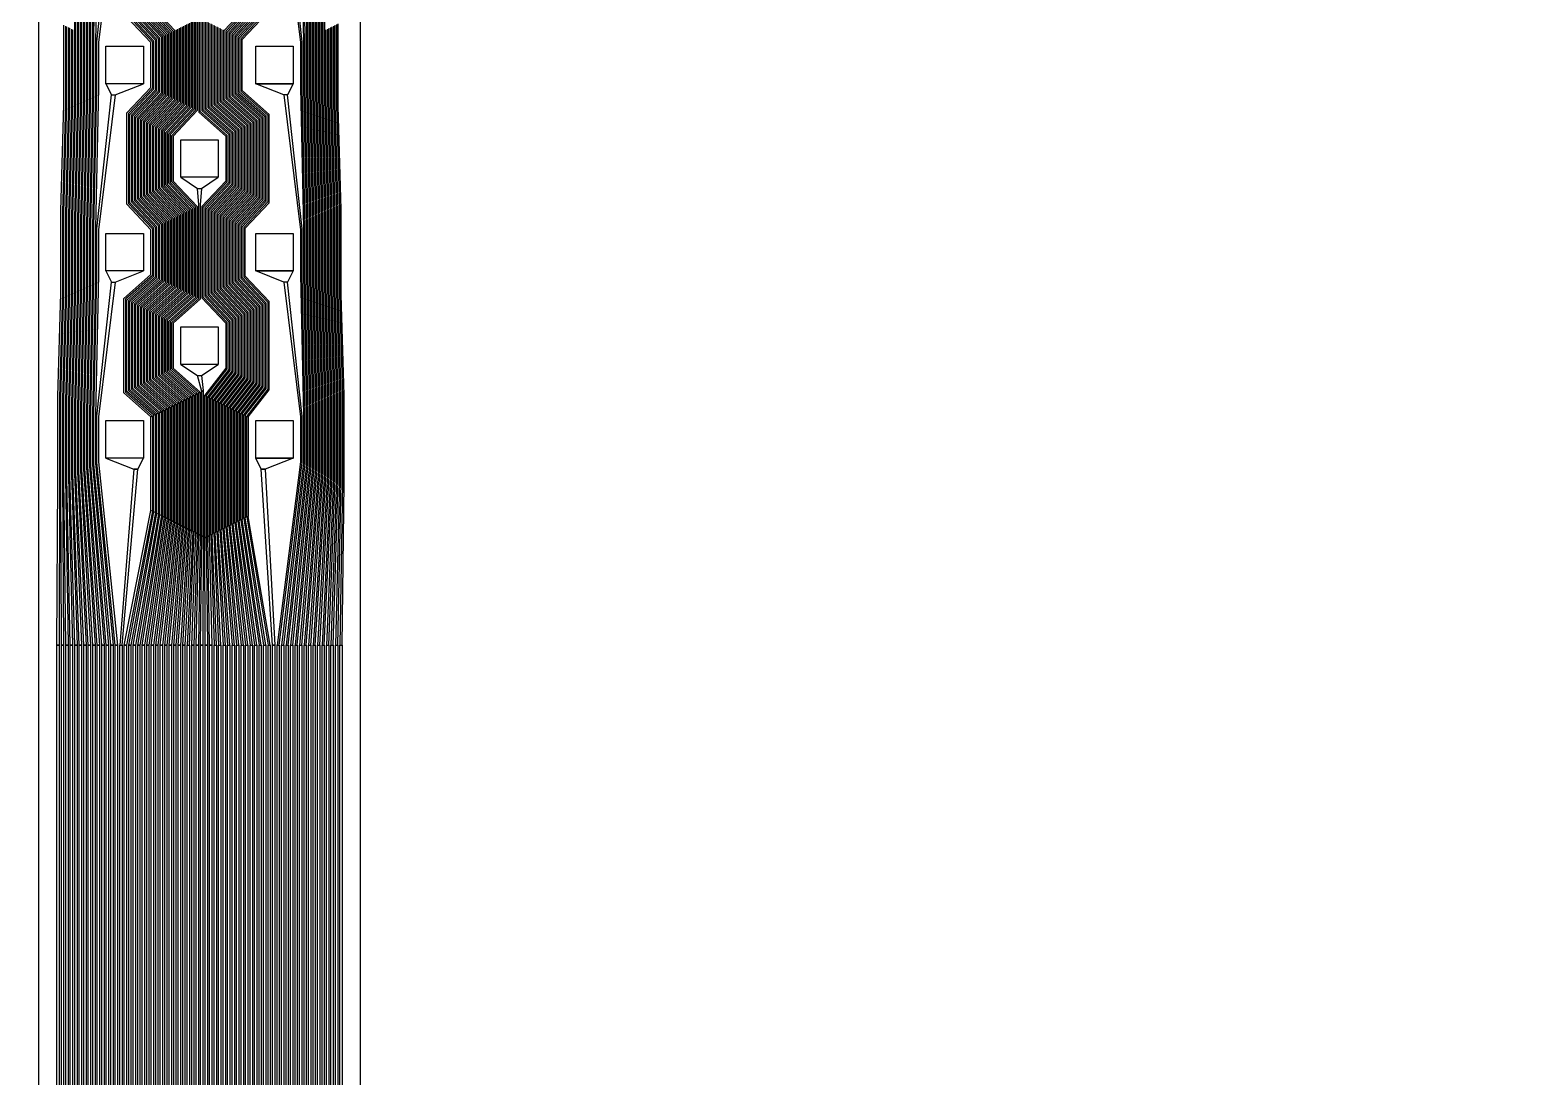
# Model space of a CAD drawing. Header units: inches. Extents: x 106592 to 209533, y 57057 to 74911.
# Drawn here: x 115713 to 116115.1, y 71404.2 to 71683.8 of the extents above; entities that cross this region are included whole.
import ezdxf

# ---------------------------------------------------------------- set-up
doc = ezdxf.new("R2010")
doc.units = ezdxf.units.IN
doc.header["$MEASUREMENT"] = 0
for name, color, linetype in [('metal', 221, 'Continuous'), ('nitride window', 40, 'Continuous'), ('profile', 140, 'Continuous')]:
    doc.layers.add(name, color=color, linetype=linetype)

msp = doc.modelspace()

# ---------------------------------------------------------------- linework, layer by layer
at = {"layer": 'metal'}
for points in [[(115734.75, 71766.52), (115735.75, 71766.52), (115731.25, 71730.52), (115731.25, 71718.52), (115730.45, 71680.92), (115730.45, 71668.12), (115729.65, 71631.32), (115729.65, 71617.72), (115728.85, 71581.72), (115728.85, 71567.32), (115732.75, 71519.52), (115732.15, 71519.52), (115728.45, 71567.12), (115728.45, 71581.92), (115729.25, 71617.52), (115729.25, 71631.52), (115730.05, 71667.92), (115730.05, 71681.12), (115730.45, 71718.12), (115730.45, 71730.92), (115734.75, 71766.52)], [(115781.75, 71766.52), (115780.75, 71766.52), (115785.25, 71730.52), (115785.25, 71718.52), (115786.05, 71680.92), (115786.05, 71668.12), (115786.85, 71631.32), (115786.85, 71617.72), (115787.65, 71581.72), (115787.65, 71567.32), (115782.55, 71519.52), (115783.15, 71519.52), (115788.05, 71567.12), (115788.05, 71581.92), (115787.25, 71617.52), (115787.25, 71631.52), (115786.45, 71667.92), (115786.45, 71681.12), (115786.05, 71718.12), (115786.05, 71730.92), (115781.75, 71766.52)], [(115734.75, 71716.52), (115735.75, 71716.52), (115731.25, 71680.52), (115731.25, 71668.52), (115730.45, 71630.92), (115730.45, 71618.12), (115729.65, 71581.32), (115729.65, 71567.72), (115733.95, 71519.52), (115733.35, 71519.52), (115729.25, 71567.52), (115729.25, 71581.52), (115730.05, 71617.92), (115730.05, 71631.12), (115730.85, 71668.32), (115730.85, 71680.72), (115734.75, 71716.52)], [(115781.75, 71716.52), (115780.75, 71716.52), (115785.25, 71680.52), (115785.25, 71668.52), (115786.05, 71630.92), (115786.05, 71618.12), (115786.85, 71581.32), (115786.85, 71567.72), (115781.35, 71519.52), (115781.95, 71519.52), (115787.25, 71567.52), (115787.25, 71581.52), (115786.45, 71617.92), (115786.45, 71631.12), (115785.65, 71668.32), (115785.65, 71680.72), (115781.75, 71716.52)], [(115758.75, 71691.52), (115757.75, 71691.52), (115758.05, 71687.12), (115758.05, 71661.92), (115765.25, 71655.52), (115765.25, 71643.52), (115758.85, 71636.72), (115758.85, 71612.32), (115765.25, 71605.52), (115765.25, 71593.52), (115759.65, 71586.32), (115760.05, 71586.12), (115765.65, 71593.32), (115765.65, 71605.72), (115759.25, 71612.52), (115759.25, 71636.52), (115765.65, 71643.32), (115765.65, 71655.72), (115758.45, 71662.12), (115758.45, 71687.12), (115758.75, 71691.52)], [(115733.25, 71679.52), (115743.25, 71679.52), (115743.25, 71669.52), (115733.25, 71669.52)], [(115773.25, 71679.52), (115783.25, 71679.52), (115783.25, 71669.52), (115773.25, 71669.52)], [(115734.75, 71666.52), (115735.75, 71666.52), (115731.25, 71630.52), (115731.25, 71618.52), (115730.45, 71580.92), (115730.45, 71568.12), (115735.15, 71519.52), (115734.55, 71519.52), (115730.05, 71567.92), (115730.05, 71581.12), (115730.85, 71618.32), (115730.85, 71630.72), (115734.75, 71666.52)], [(115743.25, 71669.52), (115733.25, 71669.52), (115734.75, 71666.52), (115735.75, 71666.52), (115743.25, 71669.52)], [(115773.25, 71669.52), (115783.25, 71669.52), (115781.75, 71666.52), (115780.75, 71666.52), (115773.25, 71669.52)], [(115781.75, 71666.52), (115780.75, 71666.52), (115785.25, 71630.52), (115785.25, 71618.52), (115786.05, 71580.92), (115786.05, 71568.12), (115780.15, 71519.52), (115780.75, 71519.52), (115786.45, 71567.92), (115786.45, 71581.12), (115785.65, 71618.32), (115785.65, 71630.72), (115781.75, 71666.52)], [(115753.25, 71654.52), (115763.25, 71654.52), (115763.25, 71644.52), (115753.25, 71644.52)], [(115763.25, 71644.52), (115753.25, 71644.52), (115757.75, 71641.52), (115758.75, 71641.52), (115763.25, 71644.52)], [(115757.75, 71641.52), (115758.75, 71641.52), (115758.45, 71637.12), (115758.45, 71611.92), (115751.25, 71605.52), (115751.25, 71593.52), (115758.45, 71587.12), (115758.05, 71586.92), (115750.85, 71593.32), (115750.85, 71605.72), (115758.05, 71612.12), (115758.05, 71637.12), (115757.75, 71641.52)], [(115733.25, 71629.52), (115743.25, 71629.52), (115743.25, 71619.52), (115733.25, 71619.52)], [(115773.25, 71629.52), (115783.25, 71629.52), (115783.25, 71619.52), (115773.25, 71619.52)], [(115743.25, 71619.52), (115733.25, 71619.52), (115734.75, 71616.52), (115735.75, 71616.52), (115743.25, 71619.52)], [(115773.25, 71619.52), (115783.25, 71619.52), (115781.75, 71616.52), (115780.75, 71616.52), (115773.25, 71619.52)], [(115734.75, 71616.52), (115735.75, 71616.52), (115731.25, 71580.52), (115731.25, 71568.52), (115736.35, 71519.52), (115735.75, 71519.52), (115730.85, 71568.32), (115730.85, 71580.72), (115734.75, 71616.52)], [(115781.75, 71616.52), (115780.75, 71616.52), (115785.25, 71580.52), (115785.25, 71568.52), (115778.95, 71519.52), (115779.55, 71519.52), (115785.65, 71568.32), (115785.65, 71580.72), (115781.75, 71616.52)], [(115753.25, 71604.52), (115763.25, 71604.52), (115763.25, 71594.52), (115753.25, 71594.52)], [(115763.25, 71594.52), (115753.25, 71594.52), (115757.75, 71591.52), (115758.75, 71591.52), (115763.25, 71594.52)], [(115757.75, 71591.52), (115758.75, 71591.52), (115759.25, 71587.52), (115758.85, 71587.32)], [(115755.65, 71585.72), (115756.05, 71585.92), (115756.05, 71550.12), (115755.65, 71550.32)], [(115756.45, 71586.12), (115756.85, 71586.32), (115756.85, 71549.72), (115756.45, 71549.92)], [(115757.25, 71586.52), (115757.65, 71586.72), (115757.65, 71549.32), (115757.25, 71549.52)], [(115758.05, 71586.92), (115758.45, 71587.12), (115758.45, 71548.92), (115758.05, 71549.12)], [(115758.85, 71587.32), (115759.25, 71587.52), (115759.25, 71548.52), (115758.85, 71548.72)], [(115759.65, 71586.32), (115760.05, 71586.12), (115760.05, 71548.32), (115759.65, 71548.32)], [(115760.45, 71585.92), (115760.85, 71585.72), (115760.85, 71548.72), (115760.45, 71548.52)], [(115747.65, 71581.72), (115748.05, 71581.92), (115748.05, 71554.12), (115747.65, 71554.32)], [(115748.45, 71582.12), (115748.85, 71582.32), (115748.85, 71553.72), (115748.45, 71553.92)], [(115749.25, 71582.52), (115749.65, 71582.72), (115749.65, 71553.32), (115749.25, 71553.52)], [(115750.05, 71582.92), (115750.45, 71583.12), (115750.45, 71552.92), (115750.05, 71553.12)], [(115750.85, 71583.32), (115751.25, 71583.52), (115751.25, 71552.52), (115750.85, 71552.72)], [(115751.65, 71583.72), (115752.05, 71583.92), (115752.05, 71552.12), (115751.65, 71552.32)], [(115752.45, 71584.12), (115752.85, 71584.32), (115752.85, 71551.72), (115752.45, 71551.92)], [(115753.25, 71584.52), (115753.65, 71584.72), (115753.65, 71551.32), (115753.25, 71551.52)], [(115754.05, 71584.92), (115754.45, 71585.12), (115754.45, 71550.92), (115754.05, 71551.12)], [(115754.85, 71585.32), (115755.25, 71585.52), (115755.25, 71550.52), (115754.85, 71550.72)], [(115761.25, 71585.52), (115761.65, 71585.32), (115761.65, 71549.12), (115761.25, 71548.92)], [(115762.05, 71585.12), (115762.45, 71584.92), (115762.45, 71549.52), (115762.05, 71549.32)], [(115762.85, 71584.72), (115763.25, 71584.52), (115763.25, 71549.92), (115762.85, 71549.72)], [(115763.65, 71584.32), (115764.05, 71584.12), (115764.05, 71550.32), (115763.65, 71550.12)], [(115764.45, 71583.92), (115764.85, 71583.72), (115764.85, 71550.72), (115764.45, 71550.52)], [(115765.25, 71583.52), (115765.65, 71583.32), (115765.65, 71551.12), (115765.25, 71550.92)], [(115766.05, 71583.12), (115766.45, 71582.92), (115766.45, 71551.52), (115766.05, 71551.32)], [(115766.85, 71582.72), (115767.25, 71582.52), (115767.25, 71551.92), (115766.85, 71551.72)], [(115767.65, 71582.32), (115768.05, 71582.12), (115768.05, 71552.32), (115767.65, 71552.12)], [(115768.45, 71581.92), (115768.85, 71581.72), (115768.85, 71552.72), (115768.45, 71552.52)], [(115733.25, 71579.52), (115743.25, 71579.52), (115743.25, 71569.52), (115733.25, 71569.52)], [(115745.25, 71580.52), (115745.65, 71580.72), (115745.65, 71555.32), (115745.25, 71555.52)], [(115746.05, 71580.92), (115746.45, 71581.12), (115746.45, 71554.92), (115746.05, 71555.12)], [(115746.85, 71581.32), (115747.25, 71581.52), (115747.25, 71554.52), (115746.85, 71554.72)], [(115769.25, 71581.52), (115769.65, 71581.32), (115769.65, 71553.12), (115769.25, 71552.92)], [(115770.05, 71581.12), (115770.45, 71580.92), (115770.45, 71553.52), (115770.05, 71553.32)], [(115770.85, 71580.72), (115771.25, 71580.52), (115771.25, 71553.92), (115770.85, 71553.72)], [(115773.25, 71579.52), (115783.25, 71579.52), (115783.25, 71569.52), (115773.25, 71569.52)], [(115743.25, 71569.52), (115733.25, 71569.52), (115740.75, 71566.52), (115741.75, 71566.52), (115743.25, 71569.52)], [(115741.75, 71566.52), (115740.75, 71566.52), (115736.95, 71519.52), (115737.55, 71519.52)], [(115773.25, 71569.52), (115783.25, 71569.52), (115775.75, 71566.52), (115774.75, 71566.52), (115773.25, 71569.52)], [(115774.75, 71566.52), (115775.75, 71566.52), (115778.35, 71519.52), (115777.75, 71519.52)], [(115745.25, 71555.52), (115745.65, 71555.32), (115738.75, 71519.52), (115738.15, 71519.52)], [(115746.05, 71555.12), (115746.45, 71554.92), (115739.95, 71519.52), (115739.35, 71519.52)], [(115746.85, 71554.72), (115747.25, 71554.52), (115741.15, 71519.52), (115740.55, 71519.52)], [(115747.65, 71554.32), (115748.05, 71554.12), (115742.35, 71519.52), (115741.75, 71519.52)], [(115748.45, 71553.92), (115748.85, 71553.72), (115743.55, 71519.52), (115742.95, 71519.52)], [(115771.25, 71553.92), (115770.85, 71553.72), (115776.55, 71519.52), (115777.15, 71519.52)], [(115749.25, 71553.52), (115749.65, 71553.32), (115744.75, 71519.52), (115744.15, 71519.52)], [(115750.05, 71553.12), (115750.45, 71552.92), (115745.95, 71519.52), (115745.35, 71519.52)], [(115750.85, 71552.72), (115751.25, 71552.52), (115747.15, 71519.52), (115746.55, 71519.52)], [(115751.65, 71552.32), (115752.05, 71552.12), (115748.35, 71519.52), (115747.75, 71519.52)], [(115752.45, 71551.92), (115752.85, 71551.72), (115749.55, 71519.52), (115748.95, 71519.52)], [(115753.25, 71551.52), (115753.65, 71551.32), (115750.75, 71519.52), (115750.15, 71519.52)], [(115754.05, 71551.12), (115754.45, 71550.92), (115751.95, 71519.52), (115751.35, 71519.52)], [(115753.15, 71519.52), (115752.55, 71519.52), (115754.85, 71550.72), (115755.25, 71550.52)], [(115755.65, 71550.32), (115756.05, 71550.12), (115754.35, 71519.52), (115753.75, 71519.52)], [(115754.95, 71519.52), (115755.55, 71519.52), (115756.85, 71549.72), (115756.45, 71549.92)], [(115763.25, 71549.92), (115762.85, 71549.72), (115764.55, 71519.52), (115765.15, 71519.52)], [(115764.05, 71550.32), (115763.65, 71550.12), (115765.75, 71519.52), (115766.35, 71519.52)], [(115764.85, 71550.72), (115764.45, 71550.52), (115766.95, 71519.52), (115767.55, 71519.52)], [(115765.65, 71551.12), (115765.25, 71550.92), (115768.15, 71519.52), (115768.75, 71519.52)], [(115766.45, 71551.52), (115766.05, 71551.32), (115769.35, 71519.52), (115769.95, 71519.52)], [(115767.25, 71551.92), (115766.85, 71551.72), (115770.55, 71519.52), (115771.15, 71519.52)], [(115768.05, 71552.32), (115767.65, 71552.12), (115771.75, 71519.52), (115772.35, 71519.52)], [(115768.85, 71552.72), (115768.45, 71552.52), (115772.95, 71519.52), (115773.55, 71519.52)], [(115769.65, 71553.12), (115769.25, 71552.92), (115774.15, 71519.52), (115774.75, 71519.52)], [(115770.45, 71553.52), (115770.05, 71553.32), (115775.35, 71519.52), (115775.95, 71519.52)], [(115757.25, 71549.52), (115757.65, 71549.32), (115756.75, 71519.52), (115756.15, 71519.52)], [(115758.05, 71549.12), (115758.45, 71548.92), (115757.95, 71519.52), (115757.35, 71519.52)], [(115758.85, 71548.72), (115759.25, 71548.52), (115759.15, 71519.52), (115758.55, 71519.52)], [(115759.65, 71548.32), (115760.05, 71548.32), (115760.35, 71519.52), (115759.75, 71519.52)], [(115760.45, 71548.52), (115760.85, 71548.72), (115761.55, 71519.52), (115760.95, 71519.52)], [(115762.15, 71519.52), (115762.75, 71519.52), (115761.65, 71549.12), (115761.25, 71548.92)], [(115762.45, 71549.52), (115762.05, 71549.32), (115763.35, 71519.52), (115763.95, 71519.52)], [(115720.15, 71519.52), (115720.75, 71519.52), (115720.75, 60708.12), (115720.15, 60708.12)], [(115721.35, 71519.52), (115721.95, 71519.52), (115721.95, 60708.12), (115721.35, 60708.12)], [(115722.55, 71519.52), (115723.15, 71519.52), (115723.15, 60708.12), (115722.55, 60708.12)], [(115723.75, 71519.52), (115724.35, 71519.52), (115724.35, 60708.12), (115723.75, 60708.12)], [(115724.95, 71519.52), (115725.55, 71519.52), (115725.55, 60708.12), (115724.95, 60708.12)], [(115726.15, 71519.52), (115726.75, 71519.52), (115726.75, 60708.12), (115726.15, 60708.12)], [(115727.35, 71519.52), (115727.95, 71519.52), (115727.95, 60708.12), (115727.35, 60708.12)], [(115728.55, 71519.52), (115729.15, 71519.52), (115729.15, 60708.12), (115728.55, 60708.12)], [(115729.75, 71519.52), (115730.35, 71519.52), (115730.35, 60708.12), (115729.75, 60708.12)], [(115730.95, 71519.52), (115731.55, 71519.52), (115731.55, 60708.12), (115730.95, 60708.12)], [(115732.15, 71519.52), (115732.75, 71519.52), (115732.75, 60708.12), (115732.15, 60708.12)], [(115733.35, 71519.52), (115733.95, 71519.52), (115733.95, 60708.12), (115733.35, 60708.12)], [(115734.55, 71519.52), (115735.15, 71519.52), (115735.15, 60708.12), (115734.55, 60708.12)], [(115735.75, 71519.52), (115736.35, 71519.52), (115736.35, 60708.12), (115735.75, 60708.12)], [(115736.95, 71519.52), (115737.55, 71519.52), (115737.55, 60708.12), (115736.95, 60708.12)], [(115738.15, 71519.52), (115738.75, 71519.52), (115738.75, 60708.12), (115738.15, 60708.12)], [(115739.35, 71519.52), (115739.95, 71519.52), (115739.95, 60708.12), (115739.35, 60708.12)], [(115740.55, 71519.52), (115741.15, 71519.52), (115741.15, 60708.12), (115740.55, 60708.12)], [(115741.75, 71519.52), (115742.35, 71519.52), (115742.35, 60708.12), (115741.75, 60708.12)], [(115742.95, 71519.52), (115743.55, 71519.52), (115743.55, 60708.12), (115742.95, 60708.12)], [(115744.15, 71519.52), (115744.75, 71519.52), (115744.75, 60708.12), (115744.15, 60708.12)], [(115745.35, 71519.52), (115745.95, 71519.52), (115745.95, 60708.12), (115745.35, 60708.12)], [(115746.55, 71519.52), (115747.15, 71519.52), (115747.15, 60708.12), (115746.55, 60708.12)], [(115747.75, 71519.52), (115748.35, 71519.52), (115748.35, 60708.12), (115747.75, 60708.12)], [(115748.95, 71519.52), (115749.55, 71519.52), (115749.55, 60708.12), (115748.95, 60708.12)], [(115750.15, 71519.52), (115750.75, 71519.52), (115750.75, 60708.12), (115750.15, 60708.12)], [(115751.35, 71519.52), (115751.95, 71519.52), (115751.95, 60708.12), (115751.35, 60708.12)], [(115752.55, 71519.52), (115753.15, 71519.52), (115753.15, 60708.12), (115752.55, 60708.12)], [(115753.75, 71519.52), (115754.35, 71519.52), (115754.35, 60708.12), (115753.75, 60708.12)], [(115754.95, 71519.52), (115755.55, 71519.52), (115755.55, 60708.12), (115754.95, 60708.12)], [(115756.15, 71519.52), (115756.75, 71519.52), (115756.75, 60708.12), (115756.15, 60708.12)], [(115757.35, 71519.52), (115757.95, 71519.52), (115757.95, 60708.12), (115757.35, 60708.12)], [(115758.55, 71519.52), (115759.15, 71519.52), (115759.15, 60708.12), (115758.55, 60708.12)], [(115759.75, 71519.52), (115760.35, 71519.52), (115760.35, 60708.12), (115759.75, 60708.12)], [(115760.95, 71519.52), (115761.55, 71519.52), (115761.55, 60708.12), (115760.95, 60708.12)], [(115762.15, 71519.52), (115762.75, 71519.52), (115762.75, 60708.12), (115762.15, 60708.12)], [(115763.35, 71519.52), (115763.95, 71519.52), (115763.95, 60708.12), (115763.35, 60708.12)], [(115764.55, 71519.52), (115765.15, 71519.52), (115765.15, 60708.12), (115764.55, 60708.12)], [(115765.75, 71519.52), (115766.35, 71519.52), (115766.35, 60708.12), (115765.75, 60708.12)], [(115766.95, 71519.52), (115767.55, 71519.52), (115767.55, 60708.12), (115766.95, 60708.12)], [(115768.15, 71519.52), (115768.75, 71519.52), (115768.75, 60708.12), (115768.15, 60708.12)], [(115769.35, 71519.52), (115769.95, 71519.52), (115769.95, 60708.12), (115769.35, 60708.12)], [(115770.55, 71519.52), (115771.15, 71519.52), (115771.15, 60708.12), (115770.55, 60708.12)], [(115771.75, 71519.52), (115772.35, 71519.52), (115772.35, 60708.12), (115771.75, 60708.12)], [(115772.95, 71519.52), (115773.55, 71519.52), (115773.55, 60708.12), (115772.95, 60708.12)], [(115774.15, 71519.52), (115774.75, 71519.52), (115774.75, 60708.12), (115774.15, 60708.12)], [(115775.35, 71519.52), (115775.95, 71519.52), (115775.95, 60708.12), (115775.35, 60708.12)], [(115776.55, 71519.52), (115777.15, 71519.52), (115777.15, 60708.12), (115776.55, 60708.12)], [(115777.75, 71519.52), (115778.35, 71519.52), (115778.35, 60708.12), (115777.75, 60708.12)], [(115778.95, 71519.52), (115779.55, 71519.52), (115779.55, 60708.12), (115778.95, 60708.12)], [(115780.15, 71519.52), (115780.75, 71519.52), (115780.75, 60708.12), (115780.15, 60708.12)], [(115781.35, 71519.52), (115781.95, 71519.52), (115781.95, 60708.12), (115781.35, 60708.12)], [(115782.55, 71519.52), (115783.15, 71519.52), (115783.15, 60708.12), (115782.55, 60708.12)], [(115783.75, 71519.52), (115784.35, 71519.52), (115784.35, 60708.12), (115783.75, 60708.12)], [(115784.95, 71519.52), (115785.55, 71519.52), (115785.55, 60708.12), (115784.95, 60708.12)], [(115786.15, 71519.52), (115786.75, 71519.52), (115786.75, 60708.12), (115786.15, 60708.12)], [(115787.35, 71519.52), (115787.95, 71519.52), (115787.95, 60708.12), (115787.35, 60708.12)], [(115788.55, 71519.52), (115789.15, 71519.52), (115789.15, 60708.12), (115788.55, 60708.12)], [(115789.75, 71519.52), (115790.35, 71519.52), (115790.35, 60708.12), (115789.75, 60708.12)], [(115790.95, 71519.52), (115791.55, 71519.52), (115791.55, 60708.12), (115790.95, 60708.12)], [(115792.15, 71519.52), (115792.75, 71519.52), (115792.75, 60708.12), (115792.15, 60708.12)], [(115793.35, 71519.52), (115793.95, 71519.52), (115793.95, 60708.12), (115793.35, 60708.12)], [(115794.55, 71519.52), (115795.15, 71519.52), (115795.15, 60708.12), (115794.55, 60708.12)], [(115795.75, 71519.52), (115796.35, 71519.52), (115796.35, 60708.12), (115795.75, 60708.12)]]:
    msp.add_lwpolyline(points, close=True, dxfattribs=at)
for points in [[(115724.85, 71715.32), (115724.85, 71683.72), (115724.85, 71665.32), (115724.05, 71634.12), (115724.05, 71614.92), (115723.25, 71584.52), (115723.25, 71564.52), (115724.35, 71519.52), (115723.75, 71519.52), (115722.85, 71564.32), (115722.85, 71584.72), (115723.65, 71614.72), (115723.65, 71634.32), (115724.45, 71665.12), (115724.45, 71683.92)], [(115725.65, 71715.72), (115725.65, 71683.32), (115725.65, 71665.72), (115724.85, 71633.72), (115724.85, 71615.32), (115724.05, 71584.12), (115724.05, 71564.92), (115725.55, 71519.52), (115724.95, 71519.52), (115723.65, 71564.72), (115723.65, 71584.32), (115724.45, 71615.12), (115724.45, 71633.92), (115725.25, 71665.52), (115725.25, 71683.52), (115725.25, 71715.52)], [(115726.45, 71716.12), (115726.45, 71682.92), (115726.45, 71666.12), (115725.65, 71633.32), (115725.65, 71615.72), (115724.85, 71583.72), (115724.85, 71565.32), (115726.75, 71519.52), (115726.15, 71519.52), (115724.45, 71565.12), (115724.45, 71583.92), (115725.25, 71615.52), (115725.25, 71633.52), (115726.05, 71665.92), (115726.05, 71683.12), (115726.05, 71715.92)], [(115727.25, 71716.52), (115727.25, 71682.52), (115727.25, 71666.52), (115726.45, 71632.92), (115726.45, 71616.12), (115725.65, 71583.32), (115725.65, 71565.72), (115727.95, 71519.52), (115727.35, 71519.52), (115725.25, 71565.52), (115725.25, 71583.52), (115726.05, 71615.92), (115726.05, 71633.12), (115726.85, 71666.32), (115726.85, 71682.72), (115726.85, 71716.32)], [(115728.05, 71716.92), (115728.05, 71682.12), (115728.05, 71666.92), (115727.25, 71632.52), (115727.25, 71616.52), (115726.45, 71582.92), (115726.45, 71566.12), (115729.15, 71519.52), (115728.55, 71519.52), (115726.05, 71565.92), (115726.05, 71583.12), (115726.85, 71616.32), (115726.85, 71632.72), (115727.65, 71666.72), (115727.65, 71682.32), (115727.65, 71716.72)], [(115728.85, 71717.32), (115728.85, 71681.72), (115728.85, 71667.32), (115728.05, 71632.12), (115728.05, 71616.92), (115727.25, 71582.52), (115727.25, 71566.52), (115730.35, 71519.52), (115729.75, 71519.52), (115726.85, 71566.32), (115726.85, 71582.72), (115727.65, 71616.72), (115727.65, 71632.32), (115728.45, 71667.12), (115728.45, 71681.92), (115728.45, 71717.12)], [(115729.65, 71717.72), (115729.65, 71681.32), (115729.65, 71667.72), (115728.85, 71631.72), (115728.85, 71617.32), (115728.05, 71582.12), (115728.05, 71566.92), (115731.55, 71519.52), (115730.95, 71519.52), (115727.65, 71566.72), (115727.65, 71582.32), (115728.45, 71617.12), (115728.45, 71631.92), (115729.25, 71667.52), (115729.25, 71681.52), (115729.25, 71717.52)], [(115786.85, 71717.72), (115786.85, 71681.32), (115786.85, 71667.72), (115787.65, 71631.72), (115787.65, 71617.32), (115788.45, 71582.12), (115788.45, 71566.92), (115783.75, 71519.52), (115784.35, 71519.52), (115788.85, 71566.72), (115788.85, 71582.32), (115788.05, 71617.12), (115788.05, 71631.92), (115787.25, 71667.52), (115787.25, 71681.52), (115787.25, 71717.52)], [(115787.65, 71717.32), (115787.65, 71681.72), (115787.65, 71667.32), (115788.45, 71632.12), (115788.45, 71616.92), (115789.25, 71582.52), (115789.25, 71566.52), (115784.95, 71519.52), (115785.55, 71519.52), (115789.65, 71566.32), (115789.65, 71582.72), (115788.85, 71616.72), (115788.85, 71632.32), (115788.05, 71667.12), (115788.05, 71681.92), (115788.05, 71717.12)], [(115788.45, 71716.92), (115788.45, 71682.12), (115788.45, 71666.92), (115789.25, 71632.52), (115789.25, 71616.52), (115790.05, 71582.92), (115790.05, 71566.12), (115786.15, 71519.52), (115786.75, 71519.52), (115790.45, 71565.92), (115790.45, 71583.12), (115789.65, 71616.32), (115789.65, 71632.72), (115788.85, 71666.72), (115788.85, 71682.32), (115788.85, 71716.72)], [(115789.25, 71716.52), (115789.25, 71682.52), (115789.25, 71666.52), (115790.05, 71632.92), (115790.05, 71616.12), (115790.85, 71583.32), (115790.85, 71565.72), (115787.35, 71519.52), (115787.95, 71519.52), (115791.25, 71565.52), (115791.25, 71583.52), (115790.45, 71615.92), (115790.45, 71633.12), (115789.65, 71666.32), (115789.65, 71682.72), (115789.65, 71716.32)], [(115790.05, 71716.12), (115790.05, 71682.92), (115790.05, 71666.12), (115790.85, 71633.32), (115790.85, 71615.72), (115791.65, 71583.72), (115791.65, 71565.32), (115788.55, 71519.52), (115789.15, 71519.52), (115792.05, 71565.12), (115792.05, 71583.92), (115791.25, 71615.52), (115791.25, 71633.52), (115790.45, 71665.92), (115790.45, 71683.12), (115790.45, 71715.92)], [(115790.85, 71715.72), (115790.85, 71683.32), (115790.85, 71665.72), (115791.65, 71633.72), (115791.65, 71615.32), (115792.45, 71584.12), (115792.45, 71564.92), (115789.75, 71519.52), (115790.35, 71519.52), (115792.85, 71564.72), (115792.85, 71584.32), (115792.05, 71615.12), (115792.05, 71633.92), (115791.25, 71665.52), (115791.25, 71683.52), (115791.25, 71715.52)], [(115791.65, 71715.32), (115791.65, 71683.72), (115791.65, 71665.32), (115792.45, 71634.12), (115792.45, 71614.92), (115793.25, 71584.52), (115793.25, 71564.52), (115790.95, 71519.52), (115791.55, 71519.52), (115793.65, 71564.32), (115793.65, 71584.72), (115792.85, 71614.72), (115792.85, 71634.32), (115792.05, 71665.12), (115792.05, 71683.92)], [(115752.05, 71683.92), (115752.05, 71665.12), (115745.65, 71658.32), (115745.65, 71640.72), (115752.05, 71633.92), (115752.05, 71615.12), (115744.85, 71608.72), (115744.85, 71590.32), (115752.05, 71583.92), (115751.65, 71583.72), (115744.45, 71590.12), (115744.45, 71608.92), (115751.65, 71615.32), (115751.65, 71633.72), (115745.25, 71640.52), (115745.25, 71658.52), (115751.65, 71665.32), (115751.65, 71683.72), (115745.25, 71690.52)], [(115764.45, 71683.92), (115764.45, 71665.12), (115771.65, 71658.72), (115771.65, 71640.32), (115765.25, 71633.52), (115765.25, 71615.52), (115771.65, 71608.72), (115771.65, 71590.32), (115766.05, 71583.12), (115766.45, 71582.92), (115772.05, 71590.12), (115772.05, 71608.92), (115765.65, 71615.72), (115765.65, 71633.32), (115772.05, 71640.12), (115772.05, 71658.92), (115764.85, 71665.32), (115764.85, 71683.72), (115771.25, 71690.52)], [(115739.25, 71687.52), (115745.65, 71680.72), (115745.65, 71668.32), (115739.25, 71661.52), (115739.25, 71637.52), (115745.65, 71630.72), (115745.65, 71618.32), (115738.45, 71611.92), (115738.45, 71587.12), (115745.65, 71580.72), (115745.25, 71580.52), (115738.05, 71586.92), (115738.05, 71612.12), (115745.25, 71618.52), (115745.25, 71630.52), (115738.85, 71637.32), (115738.85, 71661.72), (115745.25, 71668.52), (115745.25, 71680.52), (115738.85, 71687.32)], [(115740.05, 71687.92), (115746.45, 71681.12), (115746.45, 71667.92), (115740.05, 71661.12), (115740.05, 71637.92), (115746.45, 71631.12), (115746.45, 71617.92), (115739.25, 71611.52), (115739.25, 71587.52), (115746.45, 71581.12), (115746.05, 71580.92), (115738.85, 71587.32), (115738.85, 71611.72), (115746.05, 71618.12), (115746.05, 71630.92), (115739.65, 71637.72), (115739.65, 71661.32), (115746.05, 71668.12), (115746.05, 71680.92), (115739.65, 71687.72)], [(115740.85, 71688.32), (115747.25, 71681.52), (115747.25, 71667.52), (115740.85, 71660.72), (115740.85, 71638.32), (115747.25, 71631.52), (115747.25, 71617.52), (115740.05, 71611.12), (115740.05, 71587.92), (115747.25, 71581.52), (115746.85, 71581.32), (115739.65, 71587.72), (115739.65, 71611.32), (115746.85, 71617.72), (115746.85, 71631.32), (115740.45, 71638.12), (115740.45, 71660.92), (115746.85, 71667.72), (115746.85, 71681.32), (115740.45, 71688.12)], [(115741.65, 71688.72), (115748.05, 71681.92), (115748.05, 71667.12), (115741.65, 71660.32), (115741.65, 71638.72), (115748.05, 71631.92), (115748.05, 71617.12), (115740.85, 71610.72), (115740.85, 71588.32), (115748.05, 71581.92), (115747.65, 71581.72), (115740.45, 71588.12), (115740.45, 71610.92), (115747.65, 71617.32), (115747.65, 71631.72), (115741.25, 71638.52), (115741.25, 71660.52), (115747.65, 71667.32), (115747.65, 71681.72), (115741.25, 71688.52)], [(115742.45, 71689.12), (115748.85, 71682.32), (115748.85, 71666.72), (115742.45, 71659.92), (115742.45, 71639.12), (115748.85, 71632.32), (115748.85, 71616.72), (115741.65, 71610.32), (115741.65, 71588.72), (115748.85, 71582.32), (115748.45, 71582.12), (115741.25, 71588.52), (115741.25, 71610.52), (115748.45, 71616.92), (115748.45, 71632.12), (115742.05, 71638.92), (115742.05, 71660.12), (115748.45, 71666.92), (115748.45, 71682.12), (115742.05, 71688.92)], [(115743.25, 71689.52), (115749.65, 71682.72), (115749.65, 71666.32), (115743.25, 71659.52), (115743.25, 71639.52), (115749.65, 71632.72), (115749.65, 71616.32), (115742.45, 71609.92), (115742.45, 71589.12), (115749.65, 71582.72), (115749.25, 71582.52), (115742.05, 71588.92), (115742.05, 71610.12), (115749.25, 71616.52), (115749.25, 71632.52), (115742.85, 71639.32), (115742.85, 71659.72), (115749.25, 71666.52), (115749.25, 71682.52), (115742.85, 71689.32)], [(115744.05, 71689.92), (115750.45, 71683.12), (115750.45, 71665.92), (115744.05, 71659.12), (115744.05, 71639.92), (115750.45, 71633.12), (115750.45, 71615.92), (115743.25, 71609.52), (115743.25, 71589.52), (115750.45, 71583.12), (115750.05, 71582.92), (115742.85, 71589.32), (115742.85, 71609.72), (115750.05, 71616.12), (115750.05, 71632.92), (115743.65, 71639.72), (115743.65, 71659.32), (115750.05, 71666.12), (115750.05, 71682.92), (115743.65, 71689.72)], [(115744.85, 71690.32), (115751.25, 71683.52), (115751.25, 71665.52), (115744.85, 71658.72), (115744.85, 71640.32), (115751.25, 71633.52), (115751.25, 71615.52), (115744.05, 71609.12), (115744.05, 71589.92), (115751.25, 71583.52), (115750.85, 71583.32), (115743.65, 71589.72), (115743.65, 71609.32), (115750.85, 71615.72), (115750.85, 71633.32), (115744.45, 71640.12), (115744.45, 71658.92), (115750.85, 71665.72), (115750.85, 71683.32), (115744.45, 71690.12)], [(115756.85, 71686.32), (115756.85, 71662.72), (115750.45, 71655.92), (115750.45, 71643.12), (115756.85, 71636.32), (115756.85, 71612.72), (115749.65, 71606.32), (115749.65, 71592.72), (115756.85, 71586.32), (115756.45, 71586.12), (115749.25, 71592.52), (115749.25, 71606.52), (115756.45, 71612.92), (115756.45, 71636.12), (115750.05, 71642.92), (115750.05, 71656.12), (115756.45, 71662.92), (115756.45, 71686.12)], [(115757.65, 71686.72), (115757.65, 71662.32), (115751.25, 71655.52), (115751.25, 71643.52), (115757.65, 71636.72), (115757.65, 71612.32), (115750.45, 71605.92), (115750.45, 71593.12), (115757.65, 71586.72), (115757.25, 71586.52), (115750.05, 71592.92), (115750.05, 71606.12), (115757.25, 71612.52), (115757.25, 71636.52), (115750.85, 71643.32), (115750.85, 71655.72), (115757.25, 71662.52), (115757.25, 71686.52)], [(115758.85, 71686.72), (115758.85, 71662.32), (115766.05, 71655.92), (115766.05, 71643.12), (115759.65, 71636.32), (115759.65, 71612.72), (115766.05, 71605.92), (115766.05, 71593.12), (115760.45, 71585.92), (115760.85, 71585.72), (115766.45, 71592.92), (115766.45, 71606.12), (115760.05, 71612.92), (115760.05, 71636.12), (115766.45, 71642.92), (115766.45, 71656.12), (115759.25, 71662.52), (115759.25, 71686.52)], [(115759.65, 71686.32), (115759.65, 71662.72), (115766.85, 71656.32), (115766.85, 71642.72), (115760.45, 71635.92), (115760.45, 71613.12), (115766.85, 71606.32), (115766.85, 71592.72), (115761.25, 71585.52), (115761.65, 71585.32), (115767.25, 71592.52), (115767.25, 71606.52), (115760.85, 71613.32), (115760.85, 71635.72), (115767.25, 71642.52), (115767.25, 71656.52), (115760.05, 71662.92), (115760.05, 71686.12)], [(115771.65, 71690.32), (115765.25, 71683.52), (115765.25, 71665.52), (115772.45, 71659.12), (115772.45, 71639.92), (115766.05, 71633.12), (115766.05, 71615.92), (115772.45, 71609.12), (115772.45, 71589.92), (115766.85, 71582.72), (115767.25, 71582.52), (115772.85, 71589.72), (115772.85, 71609.32), (115766.45, 71616.12), (115766.45, 71632.92), (115772.85, 71639.72), (115772.85, 71659.32), (115765.65, 71665.72), (115765.65, 71683.32), (115772.05, 71690.12)], [(115772.45, 71689.92), (115766.05, 71683.12), (115766.05, 71665.92), (115773.25, 71659.52), (115773.25, 71639.52), (115766.85, 71632.72), (115766.85, 71616.32), (115773.25, 71609.52), (115773.25, 71589.52), (115767.65, 71582.32), (115768.05, 71582.12), (115773.65, 71589.32), (115773.65, 71609.72), (115767.25, 71616.52), (115767.25, 71632.52), (115773.65, 71639.32), (115773.65, 71659.72), (115766.45, 71666.12), (115766.45, 71682.92), (115772.85, 71689.72)], [(115773.25, 71689.52), (115766.85, 71682.72), (115766.85, 71666.32), (115774.05, 71659.92), (115774.05, 71639.12), (115767.65, 71632.32), (115767.65, 71616.72), (115774.05, 71609.92), (115774.05, 71589.12), (115768.45, 71581.92), (115768.85, 71581.72), (115774.45, 71588.92), (115774.45, 71610.12), (115768.05, 71616.92), (115768.05, 71632.12), (115774.45, 71638.92), (115774.45, 71660.12), (115767.25, 71666.52), (115767.25, 71682.52), (115773.65, 71689.32)], [(115774.05, 71689.12), (115767.65, 71682.32), (115767.65, 71666.72), (115774.85, 71660.32), (115774.85, 71638.72), (115768.45, 71631.92), (115768.45, 71617.12), (115774.85, 71610.32), (115774.85, 71588.72), (115769.25, 71581.52), (115769.65, 71581.32), (115775.25, 71588.52), (115775.25, 71610.52), (115768.85, 71617.32), (115768.85, 71631.72), (115775.25, 71638.52), (115775.25, 71660.52), (115768.05, 71666.92), (115768.05, 71682.12), (115774.45, 71688.92)], [(115774.85, 71688.72), (115768.45, 71681.92), (115768.45, 71667.12), (115775.65, 71660.72), (115775.65, 71638.32), (115769.25, 71631.52), (115769.25, 71617.52), (115775.65, 71610.72), (115775.65, 71588.32), (115770.05, 71581.12), (115770.45, 71580.92), (115776.05, 71588.12), (115776.05, 71610.92), (115769.65, 71617.72), (115769.65, 71631.32), (115776.05, 71638.12), (115776.05, 71660.92), (115768.85, 71667.32), (115768.85, 71681.72), (115775.25, 71688.52)], [(115775.65, 71688.32), (115769.25, 71681.52), (115769.25, 71667.52), (115776.45, 71661.12), (115776.45, 71637.92), (115770.05, 71631.12), (115770.05, 71617.92), (115776.45, 71611.12), (115776.45, 71587.92), (115770.85, 71580.72), (115771.25, 71580.52), (115776.85, 71587.72), (115776.85, 71611.32), (115770.45, 71618.12), (115770.45, 71630.92), (115776.85, 71637.72), (115776.85, 71661.32), (115769.65, 71667.72), (115769.65, 71681.32), (115776.05, 71688.12)], [(115722.45, 71684.92), (115722.45, 71664.12), (115721.65, 71635.32), (115721.65, 71613.72), (115720.85, 71585.72), (115720.85, 71563.32), (115720.75, 71519.52), (115720.15, 71519.52), (115720.45, 71563.12), (115720.45, 71585.92), (115721.25, 71613.52), (115721.25, 71635.52), (115722.05, 71663.92), (115722.05, 71685.12)], [(115723.25, 71684.52), (115723.25, 71664.52), (115722.45, 71634.92), (115722.45, 71614.12), (115721.65, 71585.32), (115721.65, 71563.72), (115721.95, 71519.52), (115721.35, 71519.52), (115721.25, 71563.52), (115721.25, 71585.52), (115722.05, 71613.92), (115722.05, 71635.12), (115722.85, 71664.32), (115722.85, 71684.72)], [(115724.05, 71684.12), (115724.05, 71664.92), (115723.25, 71634.52), (115723.25, 71614.52), (115722.45, 71584.92), (115722.45, 71564.12), (115723.15, 71519.52), (115722.55, 71519.52), (115722.05, 71563.92), (115722.05, 71585.12), (115722.85, 71614.32), (115722.85, 71634.72), (115723.65, 71664.72), (115723.65, 71684.32)], [(115752.85, 71684.32), (115752.85, 71664.72), (115746.45, 71657.92), (115746.45, 71641.12), (115752.85, 71634.32), (115752.85, 71614.72), (115745.65, 71608.32), (115745.65, 71590.72), (115752.85, 71584.32), (115752.45, 71584.12), (115745.25, 71590.52), (115745.25, 71608.52), (115752.45, 71614.92), (115752.45, 71634.12), (115746.05, 71640.92), (115746.05, 71658.12), (115752.45, 71664.92), (115752.45, 71684.12)], [(115753.65, 71684.72), (115753.65, 71664.32), (115747.25, 71657.52), (115747.25, 71641.52), (115753.65, 71634.72), (115753.65, 71614.32), (115746.45, 71607.92), (115746.45, 71591.12), (115753.65, 71584.72), (115753.25, 71584.52), (115746.05, 71590.92), (115746.05, 71608.12), (115753.25, 71614.52), (115753.25, 71634.52), (115746.85, 71641.32), (115746.85, 71657.72), (115753.25, 71664.52), (115753.25, 71684.52)], [(115754.45, 71685.12), (115754.45, 71663.92), (115748.05, 71657.12), (115748.05, 71641.92), (115754.45, 71635.12), (115754.45, 71613.92), (115747.25, 71607.52), (115747.25, 71591.52), (115754.45, 71585.12), (115754.05, 71584.92), (115746.85, 71591.32), (115746.85, 71607.72), (115754.05, 71614.12), (115754.05, 71634.92), (115747.65, 71641.72), (115747.65, 71657.32), (115754.05, 71664.12), (115754.05, 71684.92)], [(115755.25, 71685.52), (115755.25, 71663.52), (115748.85, 71656.72), (115748.85, 71642.32), (115755.25, 71635.52), (115755.25, 71613.52), (115748.05, 71607.12), (115748.05, 71591.92), (115755.25, 71585.52), (115754.85, 71585.32), (115747.65, 71591.72), (115747.65, 71607.32), (115754.85, 71613.72), (115754.85, 71635.32), (115748.45, 71642.12), (115748.45, 71656.92), (115754.85, 71663.72), (115754.85, 71685.32)], [(115756.05, 71685.92), (115756.05, 71663.12), (115749.65, 71656.32), (115749.65, 71642.72), (115756.05, 71635.92), (115756.05, 71613.12), (115748.85, 71606.72), (115748.85, 71592.32), (115756.05, 71585.92), (115755.65, 71585.72), (115748.45, 71592.12), (115748.45, 71606.92), (115755.65, 71613.32), (115755.65, 71635.72), (115749.25, 71642.52), (115749.25, 71656.52), (115755.65, 71663.32), (115755.65, 71685.72)], [(115760.45, 71685.92), (115760.45, 71663.12), (115767.65, 71656.72), (115767.65, 71642.32), (115761.25, 71635.52), (115761.25, 71613.52), (115767.65, 71606.72), (115767.65, 71592.32), (115762.05, 71585.12), (115762.45, 71584.92), (115768.05, 71592.12), (115768.05, 71606.92), (115761.65, 71613.72), (115761.65, 71635.32), (115768.05, 71642.12), (115768.05, 71656.92), (115760.85, 71663.32), (115760.85, 71685.72)], [(115761.25, 71685.52), (115761.25, 71663.52), (115768.45, 71657.12), (115768.45, 71641.92), (115762.05, 71635.12), (115762.05, 71613.92), (115768.45, 71607.12), (115768.45, 71591.92), (115762.85, 71584.72), (115763.25, 71584.52), (115768.85, 71591.72), (115768.85, 71607.32), (115762.45, 71614.12), (115762.45, 71634.92), (115768.85, 71641.72), (115768.85, 71657.32), (115761.65, 71663.72), (115761.65, 71685.32)], [(115762.05, 71685.12), (115762.05, 71663.92), (115769.25, 71657.52), (115769.25, 71641.52), (115762.85, 71634.72), (115762.85, 71614.32), (115769.25, 71607.52), (115769.25, 71591.52), (115763.65, 71584.32), (115764.05, 71584.12), (115769.65, 71591.32), (115769.65, 71607.72), (115763.25, 71614.52), (115763.25, 71634.52), (115769.65, 71641.32), (115769.65, 71657.72), (115762.45, 71664.12), (115762.45, 71684.92)], [(115762.85, 71684.72), (115762.85, 71664.32), (115770.05, 71657.92), (115770.05, 71641.12), (115763.65, 71634.32), (115763.65, 71614.72), (115770.05, 71607.92), (115770.05, 71591.12), (115764.45, 71583.92), (115764.85, 71583.72), (115770.45, 71590.92), (115770.45, 71608.12), (115764.05, 71614.92), (115764.05, 71634.12), (115770.45, 71640.92), (115770.45, 71658.12), (115763.25, 71664.52), (115763.25, 71684.52)], [(115763.65, 71684.32), (115763.65, 71664.72), (115770.85, 71658.32), (115770.85, 71640.72), (115764.45, 71633.92), (115764.45, 71615.12), (115770.85, 71608.32), (115770.85, 71590.72), (115765.25, 71583.52), (115765.65, 71583.32), (115771.25, 71590.52), (115771.25, 71608.52), (115764.85, 71615.32), (115764.85, 71633.72), (115771.25, 71640.52), (115771.25, 71658.52), (115764.05, 71664.92), (115764.05, 71684.12)], [(115792.45, 71684.12), (115792.45, 71664.92), (115793.25, 71634.52), (115793.25, 71614.52), (115794.05, 71584.92), (115794.05, 71564.12), (115792.15, 71519.52), (115792.75, 71519.52), (115794.45, 71563.92), (115794.45, 71585.12), (115793.65, 71614.32), (115793.65, 71634.72), (115792.85, 71664.72), (115792.85, 71684.32)], [(115793.25, 71684.52), (115793.25, 71664.52), (115794.05, 71634.92), (115794.05, 71614.12), (115794.85, 71585.32), (115794.85, 71563.72), (115793.35, 71519.52), (115793.95, 71519.52), (115795.25, 71563.52), (115795.25, 71585.52), (115794.45, 71613.92), (115794.45, 71635.12), (115793.65, 71664.32), (115793.65, 71684.72)], [(115794.05, 71684.92), (115794.05, 71664.12), (115794.85, 71635.32), (115794.85, 71613.72), (115795.65, 71585.72), (115795.65, 71563.32), (115794.55, 71519.52), (115795.15, 71519.52), (115796.05, 71563.12), (115796.05, 71585.92), (115795.25, 71613.52), (115795.25, 71635.52), (115794.45, 71663.92), (115794.45, 71685.12)], [(115794.85, 71685.32), (115794.85, 71663.72), (115795.65, 71635.72), (115795.65, 71613.32), (115796.45, 71586.12), (115796.45, 71562.92), (115795.75, 71519.52), (115796.35, 71519.52), (115796.85, 71562.72), (115796.85, 71586.32), (115796.05, 71613.12), (115796.05, 71635.92), (115795.25, 71663.52), (115795.25, 71685.52)]]:
    msp.add_lwpolyline(points, dxfattribs=at)
at = {"layer": 'nitride window'}
for points in [[(115733.25, 71679.52), (115743.25, 71679.52), (115743.25, 71669.52), (115733.25, 71669.52)], [(115773.25, 71679.52), (115783.25, 71679.52), (115783.25, 71669.52), (115773.25, 71669.52)], [(115753.25, 71654.52), (115763.25, 71654.52), (115763.25, 71644.52), (115753.25, 71644.52)], [(115733.25, 71629.52), (115743.25, 71629.52), (115743.25, 71619.52), (115733.25, 71619.52)], [(115773.25, 71629.52), (115783.25, 71629.52), (115783.25, 71619.52), (115773.25, 71619.52)], [(115753.25, 71604.52), (115763.25, 71604.52), (115763.25, 71594.52), (115753.25, 71594.52)], [(115733.25, 71579.52), (115743.25, 71579.52), (115743.25, 71569.52), (115733.25, 71569.52)], [(115773.25, 71579.52), (115783.25, 71579.52), (115783.25, 71569.52), (115773.25, 71569.52)]]:
    msp.add_lwpolyline(points, close=True, dxfattribs=at)
at = {"layer": 'profile'}
msp.add_lwpolyline([(115803.25, 60728.12), (115803.25, 62998.05), (115800.74, 63998.05), (115801.25, 71689.52), (115787.25, 72529.52), (115783.25, 72579.52), (115758.25, 72708.12), (115733.25, 72579.52), (115729.25, 72529.52), (115715.25, 71689.52), (115715.75, 63998.05), (115713.25, 62998.05), (115713.25, 60728.12), (115693.25, 60708.12), (115421.43, 60708.12), (115401.43, 60688.12), (115401.43, 57237.44), (115421.43, 57217.44), (116095.07, 57217.44), (116115.07, 57237.44), (116115.07, 60688.12), (116095.07, 60708.12), (115823.25, 60708.12)], close=True, dxfattribs=at)

doc.saveas('drawing.dxf')
